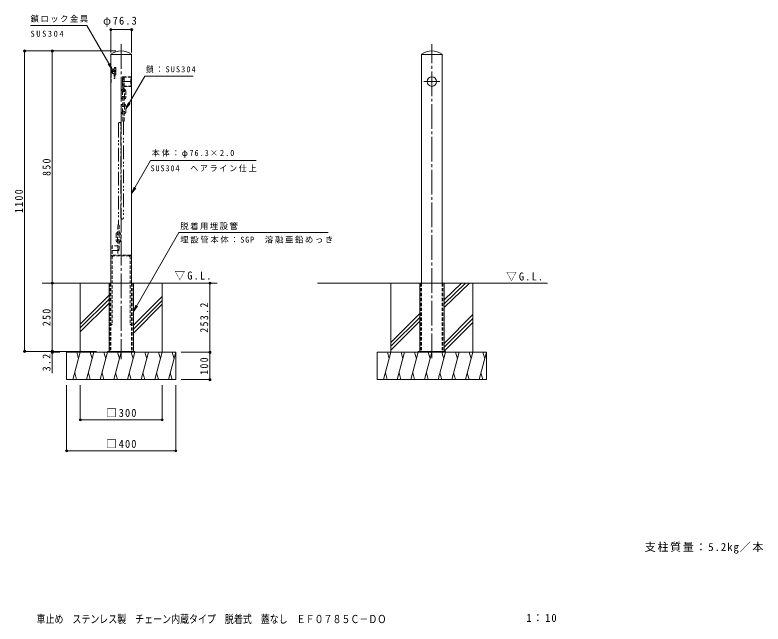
# Model space of a CAD drawing. Units: millimetres at full size, sheet at 1:10. Extents: x -958 to 1782, y -1361 to 869.
import ezdxf
from ezdxf.enums import TextEntityAlignment as Align

# ---------------------------------------------------------------- set-up
doc = ezdxf.new("R2010")
doc.units = ezdxf.units.MM
doc.header["$LTSCALE"] = 10
doc.header["$PDMODE"] = 32
doc.header["$PDSIZE"] = 8
for name, pattern in [('CHAIN1', [8, 5, -1, 1, -1]), ('CHAIN2', [12, 9, -1, 1, -1]), ('DASHED1', [1.8, 1.2, -0.6]), ('DOUBLE_CHAIN1', [8.8, 5, -1, 0.6, -0.6, 0.6, -1])]:
    doc.linetypes.add(name, pattern=pattern)
for name, color, linetype, lineweight in [('C-0', 7, 'DASHED1', 9), ('C-1', 2, 'Continuous', 9), ('C-2', 3, 'DASHED1', 9), ('C-4', 7, 'Continuous', 9), ('C-5', 7, 'Continuous', 9), ('C-6', 6, 'Continuous', 9), ('C-E', 6, 'Continuous', 9)]:
    doc.layers.add(name, color=color, linetype=linetype, lineweight=lineweight)
doc.layers.add('F-5_F-5ﾚｲﾔ', color=2, linetype='Continuous')
doc.styles.add('ＭＳ ゴシック', font='')
doc.styles.get('ＭＳ ゴシック').set_extended_font_data('MS Gothic')

msp = doc.modelspace()

# ---------------------------------------------------------------- linework, layer by layer
at = {"layer": 'C-0', "linetype": 'CHAIN2'}
for p, q in [((-568.96, 762.7), (-568.96, -390.5)), ((568.96, -387.3), (568.96, 762.7)), ((539.85, 625.56), (598.08, 625.56))]:
    msp.add_line(p, q, dxfattribs=at)
at = {"layer": 'C-0'}
for p, q in [((-608.65, 662.17), (-587.45, 662.17)), ((-605.11, 667.17), (-607.11, 667.17)), ((-605.61, 666.17), (-602.11, 666.17)), ((-605.61, 666.17), (-605.61, 658.17)), ((-605.61, 658.17), (-602.11, 658.17)), ((-605.11, 667.17), (-605.11, 666.17)), ((-605.11, 657.17), (-605.11, 658.17)), ((-602.11, 668.17), (-601.11, 669.17)), ((-602.11, 656.17), (-602.11, 668.17)), ((-601.11, 669.17), (-595.61, 669.17)), ((-601.11, 655.17), (-601.11, 669.17)), ((-594.11, 674.67), (-594.11, 637.17)), ((-592.11, 676.67), (-589.11, 676.67)), ((-607.11, 657.17), (-605.11, 657.17)), ((-605.11, 652.17), (-607.11, 652.17)), ((-605.11, 652.17), (-605.11, 619.17)), ((-602.11, 656.17), (-601.11, 655.17)), ((-601.11, 655.17), (-595.61, 655.17)), ((-594.11, 637.17), (-592.11, 637.17)), ((-563.81, 630.56), (-562.81, 630.56)), ((-562.81, 642.06), (-562.81, 588.06)), ((-557.81, 639.06), (-562.81, 639.06)), ((-557.81, 634.06), (-562.81, 634.06)), ((-557.81, 639.06), (-557.81, 588.06)), ((-607.11, 619.17), (-605.11, 619.17)), ((-562.81, 614.06), (-557.81, 614.06)), ((-562.81, 603.06), (-557.81, 603.06)), ((-568.81, 569.56), (-568.81, 589.56)), ((-563.81, 589.56), (-563.81, 569.56)), ((-562.81, 599.56), (-557.81, 599.56)), ((-557.81, 591.56), (-562.81, 591.56)), ((-557.81, 588.06), (-562.81, 588.06)), ((-556.81, 569.56), (-556.81, 589.56)), ((-551.81, 589.56), (-551.81, 569.56)), ((-562.81, 536.56), (-562.81, 568.56)), ((-557.81, 568.56), (-557.81, 536.56)), ((-568.81, 535.56), (-568.81, 515.56)), ((-563.81, 515.56), (-563.81, 535.56)), ((-556.81, 535.56), (-556.81, 515.56)), ((-551.81, 515.56), (-551.81, 535.56)), ((-562.81, 514.56), (-562.81, 482.56)), ((-557.81, 482.56), (-557.81, 514.56)), ((-581.81, 66.44), (-581.81, 98.44)), ((-576.81, 98.44), (-576.81, 66.44)), ((-587.81, 65.44), (-587.81, 45.44)), ((-582.81, 45.44), (-582.81, 65.44)), ((-575.81, 65.44), (-575.81, 45.44)), ((-570.81, 45.44), (-570.81, 65.44)), ((-576.81, 12.44), (-576.81, 44.44))]:
    msp.add_line(p, q, dxfattribs=at)
at = {"layer": 'C-0', "color": 3}
for p, q in [((-563.81, 609.06), (-563.81, 642.06)), ((-562.81, 643.06), (-530.81, 643.06)), ((-531.85, 642.06), (-562.81, 642.06)), ((-531.85, 609.06), (-562.81, 609.06)), ((-557.81, 608.06), (-530.81, 608.06)), ((-581.81, 44.44), (-581.81, -10.3)), ((-581.81, 24.7), (-601.81, 24.7)), ((-601.81, 24.7), (-601.81, -10.3)), ((-533.24, -10.3), (-604.68, -10.3)), ((-594.22, -10.3), (-594.22, -12.3)), ((-543.71, -10.3), (-543.71, -12.3)), ((-533.24, -10.3), (-533.24, -12.3)), ((-607.11, -262.3), (-602.11, -262.3)), ((-530.81, -262.3), (-535.81, -262.3))]:
    msp.add_line(p, q, dxfattribs=at)
at = {"layer": 'C-0', "color": 3, "linetype": 'CHAIN1'}
for p, q in [((-533.1, 625.56), (-565.51, 625.56)), ((-576.36, 7.2), (-602.83, 7.2))]:
    msp.add_line(p, q, dxfattribs=at)
at = {"layer": 'C-0', "linetype": 'DOUBLE_CHAIN1'}
for p, q in [((-579.31, 471.06), (-579.31, 100.94)), ((-569.81, 127.07), (-569.81, 471.06)), ((-560.31, 480.06), (-560.31, 127.07))]:
    msp.add_line(p, q, dxfattribs=at)
at = {"layer": 'C-0', "color": 3, "linetype": 'Continuous'}
msp.add_line((-568.96, -10.3), (-568.96, -12.3), dxfattribs=at)
at = {"layer": 'C-0'}
for points in [[(-594.11, 672.17), (-595.61, 672.17), (-595.61, 652.17), (-594.11, 652.17)], [(-589.11, 676.67), (-589.11, 649.67), (-592.11, 649.67)], [(-592.11, 637.17), (-592.11, 674.67), (-589.11, 674.67)]]:
    msp.add_lwpolyline(points, dxfattribs=at)
at = {"layer": 'C-0', "color": 3}
msp.add_lwpolyline([(-604.68, -10.3), (-604.68, -12.3), (-532.81, -12.3)], dxfattribs=at)
at = {"layer": 'C-0'}
for centre, radius, start, end in [((-592.11, 674.67), 2, 90, 180), ((-560.31, 589.56), 8.5, 107.76813, 180), ((-560.31, 589.56), 3.5, 141.34018, 180), ((-560.31, 589.56), 3.5, 38.65981, 141.34018), ((-560.31, 589.56), 8.5, 73.0188, 107.76813), ((-560.31, 589.56), 8.5, 0, 73.0188), ((-560.31, 589.56), 3.5, 0, 38.65981), ((-560.31, 569.56), 8.5, 180, 252.89536), ((-560.31, 569.56), 3.5, 180, 225), ((-560.31, 568.56), 2.5, 0, 180), ((-560.31, 569.56), 3.5, 315.58469, 0), ((-560.31, 569.56), 8.5, 287.10463, 0), ((-560.31, 535.56), 8.5, 107.10463, 180), ((-560.31, 535.56), 3.5, 135, 180), ((-560.31, 536.56), 2.5, 180, 0), ((-560.31, 535.56), 8.5, 0, 72.89536), ((-560.31, 535.56), 3.5, 0, 44.4153), ((-560.31, 515.56), 8.5, 180, 252.89536), ((-560.31, 515.56), 3.5, 180, 224.4153), ((-560.31, 514.56), 2.5, 0, 180), ((-560.31, 515.56), 3.5, 315.58469, 0), ((-560.31, 515.56), 8.5, 287.10463, 0), ((-560.31, 482.56), 2.5, 180, 0), ((-579.31, 98.44), 2.5, 0, 180), ((-579.31, 65.44), 8.5, 107.10463, 180), ((-579.31, 65.44), 3.5, 135, 180), ((-579.31, 66.44), 2.5, 180, 0), ((-579.31, 65.44), 8.5, 0, 72.89536), ((-579.31, 65.44), 3.5, 0, 44.4153), ((-579.31, 45.44), 8.5, 180, 252.89536), ((-579.31, 45.44), 3.5, 180, 224.4153), ((-579.31, 44.44), 2.5, 0, 180), ((-579.31, 45.44), 3.5, 315.58469, 0), ((-579.31, 45.44), 8.5, 287.10463, 0), ((-579.31, 12.44), 2.5, 180, 0)]:
    msp.add_arc(centre, radius, start, end, dxfattribs=at)
at = {"layer": 'C-0', "color": 3}
for centre, start, end in [((-562.81, 642.06), 90, 180), ((-562.81, 609.06), 180, 270)]:
    msp.add_arc(centre, 1, start, end, dxfattribs=at)
at = {"layer": 'C-0', "linetype": 'DOUBLE_CHAIN1'}
for centre, start, end in [((-574.56, 471.06), 0, 180), ((-565.06, 127.07), 180, 0)]:
    msp.add_arc(centre, 4.75, start, end, dxfattribs=at)
at = {"layer": 'C-0', "color": 3, "linetype": 'Continuous'}
msp.add_ellipse((-530.81, 625.56), major_axis=(0, -17.5), ratio=0.1776, start_param=3.1415927, end_param=6.2831853, dxfattribs=at)
at = {"layer": 'C-1'}
for p, q in [((-613.53, -112.3), (-524.4, -112.3)), ((-613.53, -112.3), (-613.53, -362.3)), ((-524.4, -112.3), (-524.4, -362.3)), ((524.4, -112.3), (613.53, -112.3)), ((524.4, -112.3), (524.4, -362.3)), ((613.53, -112.3), (613.53, -362.3)), ((-580.96, -362.3), (-580.96, -365.5)), ((-556.96, -362.3), (-556.96, -365.5)), ((-518.96, -362.3), (-518.96, -365.5)), ((556.96, -362.3), (556.96, -365.5)), ((580.96, -362.3), (580.96, -365.5)), ((618.96, -362.3), (618.96, -365.5))]:
    msp.add_line(p, q, dxfattribs=at)
at = {"layer": 'C-1', "linetype": 'DASHED1'}
for p, q in [((-609.51, -112.3), (-609.51, -362.3)), ((-528.41, -112.3), (-528.41, -362.3)), ((528.41, -112.3), (528.41, -362.3)), ((609.51, -112.3), (609.51, -362.3))]:
    msp.add_line(p, q, dxfattribs=at)
at = {"layer": 'C-1'}
for points in [[(-518.96, -362.3), (-618.96, -362.3), (-618.96, -365.5)], [(618.96, -362.3), (518.96, -362.3), (518.96, -365.5)]]:
    msp.add_lwpolyline(points, dxfattribs=at)
at = {"layer": 'C-1', "color": 3}
msp.add_circle((568.96, 625.56), 17.5, dxfattribs=at)
at = {"layer": 'C-2', "linetype": 'Continuous'}
for p, q in [((-607.11, 726.04), (-607.11, -112.3)), ((-530.81, 724.7), (-607.11, 724.7)), ((-530.81, 726.04), (-530.81, -112.3)), ((530.81, -112.3), (530.81, 726.04)), ((530.81, 724.7), (607.11, 724.7)), ((607.11, -112.3), (607.11, 726.04))]:
    msp.add_line(p, q, dxfattribs=at)
at = {"layer": 'C-2'}
for p, q in [((-602.11, -12.3), (-602.11, -262.3)), ((-535.81, -12.3), (-535.81, -262.3)), ((-607.11, -112.3), (-607.11, -362.3)), ((-530.81, -112.3), (-530.81, -362.3)), ((530.81, -112.3), (530.81, -362.3)), ((607.11, -112.3), (607.11, -362.3))]:
    msp.add_line(p, q, dxfattribs=at)
at = {"layer": 'C-2', "linetype": 'Continuous'}
for centre in [(-568.96, 669.46), (568.96, 669.46)]:
    msp.add_arc(centre, 68.24, 56.01092, 123.98908, dxfattribs=at)
at = {"layer": 'C-2'}
for centre, start, end in [((-602.11, -12.3), 270, 0), ((-535.81, -12.3), 180, 270)]:
    msp.add_arc(centre, 3, start, end, dxfattribs=at)
at = {"layer": 'C-2', "color": 7}
for centre, start, end in [((-605.11, -262.3), 228.18798, 360), ((-532.81, -262.3), 180, 311.8101)]:
    msp.add_arc(centre, 3, start, end, dxfattribs=at)
at = {"layer": 'C-4'}
for p, q in [((-607.11, 818.97), (-607.11, 731.45)), ((-607.11, 815.97), (-530.81, 815.97)), ((-530.81, 818.97), (-530.81, 731.45)), ((-925.58, 737.7), (-588.96, 737.7)), ((-922.58, 737.7), (-922.58, -362.3)), ((-821.39, 737.7), (-821.39, -112.3)), ((-821.39, -112.3), (-821.39, -442.39)), ((-244.04, -112.3), (-244.04, -365.5)), ((-925.58, -362.3), (-658.96, -362.3)), ((-824.39, -365.5), (-793.5, -365.5)), ((-241.04, -365.5), (-348.96, -365.5)), ((-244.04, -365.5), (-244.04, -465.5)), ((-241.04, -465.5), (-348.96, -465.5)), ((-768.96, -729.39), (-768.96, -485.5)), ((-718.96, -615.8), (-718.96, -485.5)), ((-418.96, -615.8), (-418.96, -485.5)), ((-368.96, -729.39), (-368.96, -485.5)), ((-718.96, -612.8), (-418.96, -612.8)), ((-768.96, -726.39), (-368.96, -726.39))]:
    msp.add_line(p, q, dxfattribs=at)
for p in [(-607.11, 815.97), (-530.81, 815.97), (-922.58, 737.7), (-821.39, 737.7), (-821.39, -112.3), (-244.04, -112.3), (-922.58, -362.3), (-821.39, -362.3), (-821.39, -365.5), (-244.04, -365.5), (-244.04, -465.5), (-718.96, -612.8), (-418.96, -612.8), (-768.96, -726.39), (-368.96, -726.39)]:
    msp.add_point(p, dxfattribs=at)
at = {"layer": 'C-5'}
for p, q in [((-694.31, 830.59), (-901.03, 830.59)), ((-694.31, 830.59), (-601.11, 669.17)), ((-601.11, 669.17), (-616.33, 689)), ((-601.11, 669.17), (-610.68, 692.27)), ((-482.35, 645.87), (-305.37, 645.87)), ((-551.81, 525.56), (-536.59, 545.39)), ((-461.29, 336.11), (-75.14, 336.11)), ((-530.75, 215.8), (-515.53, 235.63)), ((-524.4, -216.45), (-358.11, 73.18)), ((188.68, 73.18), (-358.11, 73.18)), ((-524.4, -216.45), (-514.89, -193.33)), ((-524.4, -216.45), (-509.23, -196.58))]:
    msp.add_line(p, q, dxfattribs=at)
for points in [[(-482.35, 645.87), (-551.81, 525.56), (-542.25, 548.65)], [(-461.29, 336.11), (-530.75, 215.8), (-521.18, 238.9)]]:
    msp.add_lwpolyline(points, dxfattribs=at)
at = {"layer": 'C-6'}
for p, q in [((-613.53, -112.3), (-858.79, -112.3)), ((-718.96, -365.5), (-718.96, -112.3)), ((-524.4, -112.3), (-217.94, -112.3)), ((-418.96, -365.5), (-418.96, -112.3)), ((-613.53, -157.05), (-718.96, -262.49)), ((-418.96, -161.37), (-524.4, -266.8)), ((-613.53, -171.19), (-718.96, -276.63)), ((-613.53, -185.34), (-718.96, -290.77)), ((-418.96, -175.51), (-524.4, -280.95)), ((-418.96, -189.65), (-524.4, -295.09)), ((-768.96, -365.5), (-368.96, -365.5)), ((-768.96, -465.5), (-768.96, -365.5)), ((-718.96, -365.5), (-745.76, -465.5)), ((-732.01, -365.5), (-725.49, -389.85)), ((-668.96, -365.5), (-695.76, -465.5)), ((-682.01, -365.5), (-675.49, -389.85)), ((-618.96, -365.5), (-645.76, -465.5)), ((-632.01, -365.5), (-625.49, -389.85)), ((-568.96, -365.5), (-595.76, -465.5)), ((-582.01, -365.5), (-575.49, -389.85)), ((-518.96, -365.5), (-545.76, -465.5)), ((-532.01, -365.5), (-525.49, -389.85)), ((-468.96, -365.5), (-495.76, -465.5)), ((-482.01, -365.5), (-475.49, -389.85)), ((-418.96, -365.5), (-445.76, -465.5)), ((-432.01, -365.5), (-425.49, -389.85)), ((-368.96, -365.5), (-395.76, -465.5)), ((-382.01, -365.5), (-375.49, -389.85)), ((-368.96, -465.5), (-368.96, -365.5)), ((-768.96, -465.5), (-368.96, -465.5)), ((-732.71, -465.5), (-739.23, -441.15)), ((-682.71, -465.5), (-689.23, -441.15)), ((-632.71, -465.5), (-639.23, -441.15)), ((-582.71, -465.5), (-589.23, -441.15)), ((-532.71, -465.5), (-539.23, -441.15)), ((-482.71, -465.5), (-489.23, -441.15)), ((-432.71, -465.5), (-439.23, -441.15)), ((-382.71, -465.5), (-389.23, -441.15))]:
    msp.add_line(p, q, dxfattribs=at)
at = {"layer": 'C-E'}
for p, q in [((524.4, -112.3), (150.45, -112.3)), ((418.96, -365.5), (418.96, -112.3)), ((613.53, -112.3), (992.54, -112.3)), ((692.21, -112.3), (613.53, -187.8)), ((677.95, -112.3), (613.53, -173.54)), ((706.45, -112.3), (613.53, -202.01)), ((718.96, -365.5), (718.96, -112.3)), ((524.4, -223.94), (418.96, -329.38)), ((524.4, -238.08), (418.96, -343.52)), ((718.96, -227.83), (613.53, -333.27)), ((718.96, -241.98), (613.53, -347.41)), ((524.4, -252.23), (418.96, -357.66)), ((718.96, -256.12), (613.53, -361.55)), ((368.96, -465.5), (368.96, -365.5)), ((368.96, -365.5), (768.96, -365.5)), ((418.96, -365.5), (392.17, -465.5)), ((405.91, -365.5), (412.44, -389.85)), ((468.96, -365.5), (442.17, -465.5)), ((455.91, -365.5), (462.44, -389.85)), ((518.96, -365.5), (492.17, -465.5)), ((505.91, -365.5), (512.44, -389.85)), ((568.96, -365.5), (542.17, -465.5)), ((555.91, -365.5), (562.44, -389.85)), ((618.96, -365.5), (592.17, -465.5)), ((605.91, -365.5), (612.44, -389.85)), ((668.96, -365.5), (642.17, -465.5)), ((655.91, -365.5), (662.44, -389.85)), ((718.96, -365.5), (692.17, -465.5)), ((705.91, -365.5), (712.44, -389.85)), ((742.17, -465.5), (768.96, -365.5)), ((755.91, -365.5), (762.44, -389.85)), ((768.96, -465.5), (768.96, -365.5)), ((368.96, -465.5), (768.96, -465.5)), ((405.22, -465.5), (398.69, -441.15)), ((455.22, -465.5), (448.69, -441.15)), ((505.22, -465.5), (498.69, -441.15)), ((555.22, -465.5), (548.69, -441.15)), ((605.22, -465.5), (598.69, -441.15)), ((655.22, -465.5), (648.69, -441.15)), ((705.22, -465.5), (698.69, -441.15)), ((755.22, -465.5), (748.69, -441.15))]:
    msp.add_line(p, q, dxfattribs=at)

# ---------------------------------------------------------------- texts
at = {"layer": 'C-4', "color": 2, "char_height": 29.33, "attachment_point": 7, "style": 'ＭＳ ゴシック'}
for s, insert in [('\\T1.22;\\W0.95;φ76.3', (-635.21, 825.97)), ('\\T1.21;\\W0.95;□300', (-623.96, -602.8)), ('\\T1.21;\\W0.95;□400', (-623.96, -716.39))]:
    msp.add_mtext(s, dxfattribs=dict(at, insert=insert))
at = {"layer": 'C-4', "color": 2, "char_height": 29.33, "attachment_point": 7, "rotation": 90, "style": 'ＭＳ ゴシック'}
for s, insert in [('\\T1.27;\\W0.9;850', (-827.39, 280.2)), ('\\T1.28;\\W0.9;1100', (-928.58, 143.95)), ('\\T1.28;\\W0.9;253.2', (-250.04, -293.9)), ('\\T1.27;\\W0.9;250', (-827.39, -269.8)), ('\\T1.27;\\W0.9;3.2', (-827.39, -434.95)), ('\\T1.27;\\W0.9;100', (-250.04, -448))]:
    msp.add_mtext(s, dxfattribs=dict(at, insert=insert))
at = {"layer": 'C-5', "char_height": 21.99, "attachment_point": 7, "style": 'ＭＳ ゴシック'}
for s, insert in [('\\T1.17;鎖ロック金具', (-901.03, 841.81)), ('\\T1.39;\\W0.85;SUS304', (-901.03, 789.37)), ('\\T1.29;\\W0.9;鎖：SUS304', (-477.87, 657.09)), ('\\T1.25;\\W0.95;本体：φ76.3×2.0', (-456.81, 347.33)), ('\\T1.22;\\W0.95;SUS304\u3000ヘアライン仕上', (-461.29, 294.81)), ('\\T1.17;脱着用埋設管', (-352.39, 82.58)), ('\\T1.19;埋設管本体：SGP\u3000溶融亜鉛めっき', (-352.39, 33.28))]:
    msp.add_mtext(s, dxfattribs=dict(at, insert=insert))
at = {"layer": 'C-5', "color": 2, "char_height": 29.33, "attachment_point": 7, "style": 'ＭＳ ゴシック'}
for s, insert in [('\\T1.22;\\W0.95;▽G.L.', (-373.1, -101.92)), ('\\T1.22;\\W0.95;▽G.L.', (841.37, -105.35)), ('\\T1.16;支柱質量：5.2kg／本', (1348.85, -1102.81))]:
    msp.add_mtext(s, dxfattribs=dict(at, insert=insert))
at = {"layer": 'F-5_F-5ﾚｲﾔ', "style": 'ＭＳ ゴシック', "width": 0.8}
msp.add_text('車止め\u3000ステンレス製\u3000チェーン内蔵タイプ\u3000脱着式\u3000蓋なし\u3000ＥＦ０７８５Ｃ－ＤＯ', height=29.33, dxfattribs=at).set_placement((-879, -1366.02), align=Align.BOTTOM_LEFT)
at = {"layer": 'F-5_F-5ﾚｲﾔ', "insert": (915, -1353.11), "char_height": 29.33, "attachment_point": 7, "style": 'ＭＳ ゴシック'}
msp.add_mtext('\\T1.21;\\W0.95;1：10', dxfattribs=at)

doc.saveas('drawing.dxf')
